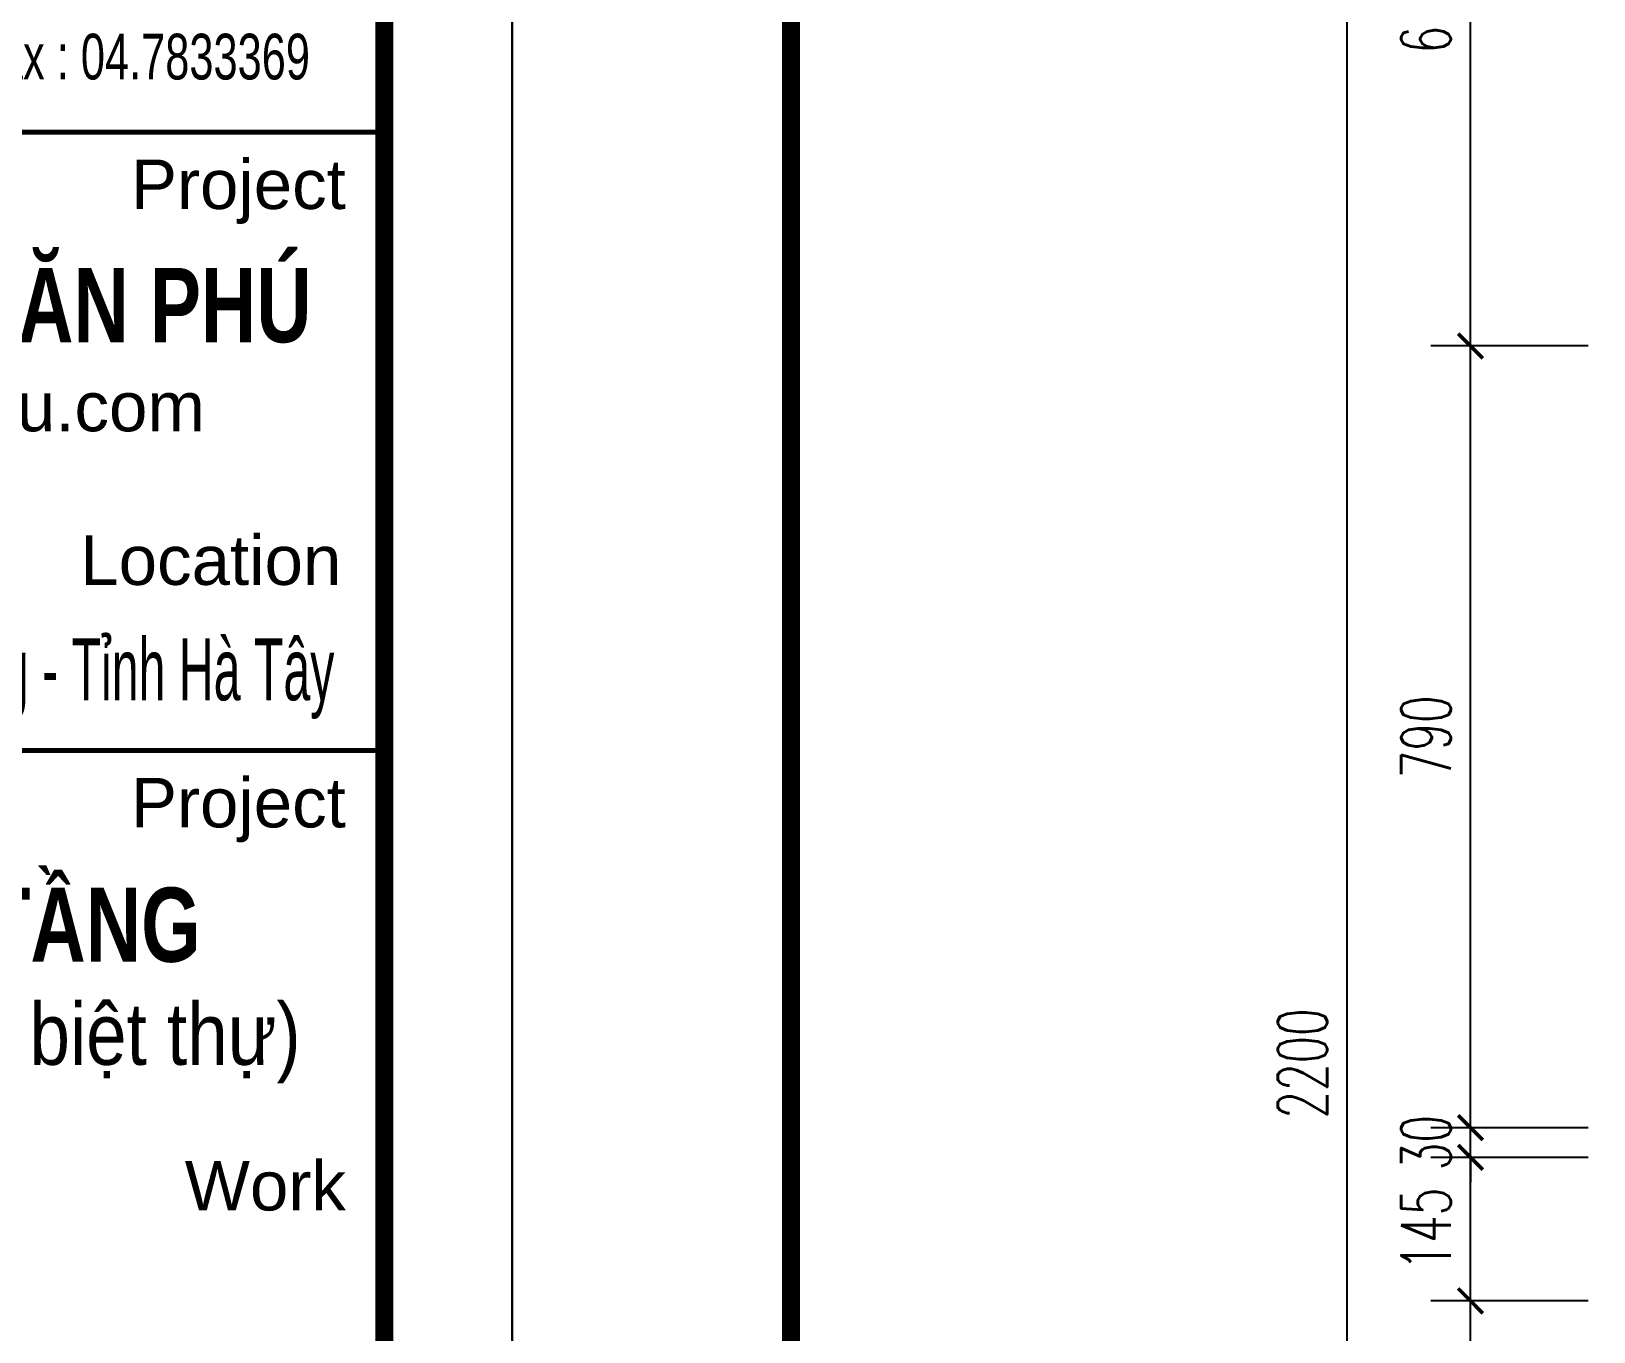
# Model space of a CAD drawing. Header units: millimetres. Extents: x -229618 to 2906, y -178063 to 96806.
# Drawn here: x -116412 to -114832, y -51758 to -50444 of the extents above; entities that cross this region are included whole.
import ezdxf
from ezdxf.enums import TextEntityAlignment as Align

# ---------------------------------------------------------------- set-up
doc = ezdxf.new("R2010")
doc.units = ezdxf.units.MM
doc.header["$LTSCALE"] = 200
doc.header["$MEASUREMENT"] = 0
doc.header["$PDMODE"] = 3
doc.header["$PDSIZE"] = 50
doc.layers.get('0').update_dxf_attribs({"color": 95, "linetype": 'CONTINUOUS'})
doc.layers.get('DEFPOINTS').update_dxf_attribs({"linetype": 'CONTINUOUS'})
doc.layers.add('DIM', color=251, linetype='CONTINUOUS')
doc.layers.add('KHUNGTEN', color=7, linetype='CONTINUOUS')
doc.layers.add('in', color=203, linetype='CONTINUOUS', lineweight=5, plot=False)
doc.layers.add('thay', color=7, linetype='CONTINUOUS', lineweight=18)
doc.styles.add('Aria H B iso', font='Vharialb_0.ttf')
doc.styles.add('Arial iso', font='vnarial_0.ttf')
doc.styles.add('Scale', font='vnsimli.shx', dxfattribs={"width": 0.65, "bigfont": 'bigfont.shx'})
doc.dimstyles.new('Scale', dxfattribs={"dimscale": 75, "dimtxt": 2, "dimasz": 1, "dimexe": 1.6, "dimexo": 0, "dimgap": 0.8, "dimtad": 1, "dimdec": 0, "dimzin": 0, "dimdsep": 46, "dimtxsty": 'Scale', "dimblk": 'ARCHTICK', "dimcen": 0.1, "dimdle": 1, "dimclrd": 256, "dimclre": 256, "dimclrt": 3, "dimadec": 0, "dimazin": 0, "dimtfac": 1, "dimtdec": 0, "dimtix": 1, "dimtmove": 2, "dimatfit": 3, "dimldrblk": 'ARCHTICK', "dimfxl": 0, "dimtolj": 1, "dimtzin": 0, "dimarcsym": 0})

# ---------------------------------------------------------------- blocks, each defined once
blk = doc.blocks.new('KhungA3')
at = {"layer": 'DEFPOINTS', "color": 8}
blk.add_lwpolyline([(-3.738, 3.813), (416.305, 3.813), (416.305, 300.813), (-3.738, 300.813)], close=True, dxfattribs=at)
at = {"layer": 'KHUNGTEN', "color": 4}
for points, const_width in [([(7.542, 8.987), (411.131, 8.987), (411.131, 295.639), (7.542, 295.639)], 0.724), ([(365.131, 295.639), (411.131, 295.639), (411.131, 8.987), (365.131, 8.987)], 0.466)]:
    blk.add_lwpolyline(points, close=True, dxfattribs=dict(at, const_width=const_width))
at = {"layer": 'KHUNGTEN', "color": 8, "const_width": 0.207}
for points in [[(365.131, 239.008), (411.131, 239.008)], [(365.131, 214.008), (411.131, 214.008)]]:
    blk.add_lwpolyline(points, dxfattribs=at)
at = {"layer": 'KHUNGTEN', "color": 8, "style": 'Arial iso'}
for s, height, width, p in [('Fax : 04.7833369', 1.84793, 0.679517, (408.126, 241.142)), ('Project', 2, 1, (409.579, 235.904)), ('Location', 2, 1, (409.397, 220.706)), ('Project', 2, 1, (409.579, 210.904)), ('Work', 2, 1, (409.579, 195.415))]:
    blk.add_text(s, height=height, dxfattribs=dict(at, width=width)).set_placement(p, align=Align.RIGHT)
at = {"layer": 'KHUNGTEN', "color": 7}
for s, height, style, width, p, p2 in [('KHU §¤ THÞ MíI V¡N PHó', 3, 'Aria H B iso', 0.742905, (368.405, 230.517), (408.189, 230.517)), ('Khu §TM V¨n Phó - TP Hµ §«ng - TØnh Hµ T©y', 2.5, 'Arial iso', 0.558949, (367.995, 216.042), (409.114, 216.042)), ('nhµ ë thÊp tÇng ', 3, 'Aria H B iso', 0.745677, (374.535, 205.468), (404.57, 205.468)), ('(Liªn kÕ, th«ng tÇng, biÖt thù)', 2.5, 'Arial iso', 0.850064, (369.129, 201.303), (407.75, 201.303))]:
    blk.add_text(s, height=height, dxfattribs=dict(at, style=style, width=width)).set_placement(p, p2, align=Align.FIT)
at = {"layer": 'KHUNGTEN', "color": 8, "style": 'Arial iso', "width": 1}
blk.add_text('Website: dothivanphu.com', height=2, dxfattribs=at).set_placement((370.958, 226.917))
blk = doc.blocks.new('_ArchTick')
at = {"color": 0, "linetype": 'ByBlock', "const_width": 0.15}
blk.add_lwpolyline([(-0.5, -0.5), (0.5, 0.5)], dxfattribs=at)
blk = doc.blocks.new('*D1212')
at = {"layer": 'DEFPOINTS', "color": 0}
for p in [(-114956.4, -51726.9), (-114837.3, -51726.9), (-114837.3, -51901.9)]:
    blk.add_point(p, dxfattribs=at)
at = {"layer": 'DIM', "lineweight": -2}
for p, q in [((-114956.4, -51926.9), (-114956.4, -51701.9)), ((-114837.3, -51726.9), (-114996.4, -51726.9)), ((-114837.3, -51901.9), (-114996.4, -51901.9))]:
    blk.add_line(p, q, dxfattribs=at)
at = {"layer": 'DIM', "lineweight": -2, "xscale": 25, "yscale": 25, "zscale": 25}
for p, rotation in [((-114956.4, -51726.9), 90), ((-114956.4, -51901.9), 270)]:
    blk.add_blockref('_ArchTick', p, dxfattribs=dict(at, rotation=rotation))
at = {"layer": 'DIM', "color": 3, "insert": (-115001.4, -51814.4), "char_height": 50, "attachment_point": 5, "rotation": 90, "style": 'Scale'}
blk.add_mtext('\\A1;175', dxfattribs=at)
blk = doc.blocks.new('*D1213')
at = {"layer": 'DEFPOINTS', "color": 0}
for p in [(-114956.4, -51581.9), (-114837.3, -51581.9), (-114837.3, -51726.9)]:
    blk.add_point(p, dxfattribs=at)
at = {"layer": 'DIM', "lineweight": -2}
for p, q in [((-114956.4, -51751.9), (-114956.4, -51556.9)), ((-114837.3, -51581.9), (-114996.4, -51581.9)), ((-114837.3, -51726.9), (-114996.4, -51726.9))]:
    blk.add_line(p, q, dxfattribs=at)
at = {"layer": 'DIM', "lineweight": -2, "xscale": 25, "yscale": 25, "zscale": 25}
for p, rotation in [((-114956.4, -51581.9), 90), ((-114956.4, -51726.9), 270)]:
    blk.add_blockref('_ArchTick', p, dxfattribs=dict(at, rotation=rotation))
at = {"layer": 'DIM', "color": 3, "insert": (-115001.4, -51654.4), "char_height": 50, "attachment_point": 5, "rotation": 90, "style": 'Scale'}
blk.add_mtext('\\A1;145', dxfattribs=at)
blk = doc.blocks.new('*D1214')
at = {"layer": 'DEFPOINTS', "color": 0}
for p in [(-114956.4, -51551.9), (-114837.3, -51551.9), (-114837.3, -51581.9)]:
    blk.add_point(p, dxfattribs=at)
at = {"layer": 'DIM', "lineweight": -2}
for p, q in [((-114956.4, -51551.9), (-114956.4, -51526.9)), ((-114837.3, -51551.9), (-114996.4, -51551.9)), ((-114956.4, -51581.9), (-114956.4, -51551.9)), ((-114837.3, -51581.9), (-114996.4, -51581.9)), ((-114956.4, -51581.9), (-114956.4, -51606.9))]:
    blk.add_line(p, q, dxfattribs=at)
at = {"layer": 'DIM', "lineweight": -2, "xscale": 25, "yscale": 25, "zscale": 25}
for p, rotation in [((-114956.4, -51551.9), 270), ((-114956.4, -51581.9), 90)]:
    blk.add_blockref('_ArchTick', p, dxfattribs=dict(at, rotation=rotation))
at = {"layer": 'DIM', "color": 3, "insert": (-115001.4, -51566.9), "char_height": 50, "attachment_point": 5, "rotation": 90, "style": 'Scale'}
blk.add_mtext('\\A1;30', dxfattribs=at)
blk = doc.blocks.new('*D1215')
at = {"layer": 'DEFPOINTS', "color": 0}
for p in [(-114956.4, -50761.7), (-114837.3, -50761.7), (-114837.3, -51551.9)]:
    blk.add_point(p, dxfattribs=at)
at = {"layer": 'DIM', "lineweight": -2}
for p, q in [((-114956.4, -51576.9), (-114956.4, -50736.7)), ((-114837.3, -50761.7), (-114996.4, -50761.7)), ((-114837.3, -51551.9), (-114996.4, -51551.9))]:
    blk.add_line(p, q, dxfattribs=at)
at = {"layer": 'DIM', "lineweight": -2, "xscale": 25, "yscale": 25, "zscale": 25}
for p, rotation in [((-114956.4, -50761.7), 90), ((-114956.4, -51551.9), 270)]:
    blk.add_blockref('_ArchTick', p, dxfattribs=dict(at, rotation=rotation))
at = {"layer": 'DIM', "color": 3, "insert": (-115001.4, -51156.8), "char_height": 50, "attachment_point": 5, "rotation": 90, "style": 'Scale'}
blk.add_mtext('\\A1;790', dxfattribs=at)
blk = doc.blocks.new('*D1216')
at = {"layer": 'DEFPOINTS', "color": 0}
for p in [(-114956.4, -50086.9), (-114837.3, -50086.9), (-114837.3, -50761.7)]:
    blk.add_point(p, dxfattribs=at)
at = {"layer": 'DIM', "lineweight": -2}
for p, q in [((-114956.4, -50786.7), (-114956.4, -50061.9)), ((-114837.3, -50086.9), (-114996.4, -50086.9)), ((-114837.3, -50761.7), (-114996.4, -50761.7))]:
    blk.add_line(p, q, dxfattribs=at)
at = {"layer": 'DIM', "lineweight": -2, "xscale": 25, "yscale": 25, "zscale": 25}
for p, rotation in [((-114956.4, -50086.9), 90), ((-114956.4, -50761.7), 270)]:
    blk.add_blockref('_ArchTick', p, dxfattribs=dict(at, rotation=rotation))
at = {"layer": 'DIM', "color": 3, "insert": (-115001.4, -50424.3), "char_height": 50, "attachment_point": 5, "rotation": 90, "style": 'Scale'}
blk.add_mtext('\\A1;675', dxfattribs=at)
blk = doc.blocks.new('*D1217')
at = {"layer": 'DEFPOINTS', "color": 0}
for p in [(-114837.3, -50386.9), (-115081.4, -52586.9), (-114837.3, -52586.9)]:
    blk.add_point(p, dxfattribs=at)
at = {"layer": 'DIM', "lineweight": -2}
for p, q in [((-115081.4, -50361.9), (-115081.4, -52611.9)), ((-114837.3, -50386.9), (-115121.4, -50386.9)), ((-114837.3, -52586.9), (-115121.4, -52586.9))]:
    blk.add_line(p, q, dxfattribs=at)
at = {"layer": 'DIM', "lineweight": -2, "xscale": 25, "yscale": 25, "zscale": 25}
for p, rotation in [((-115081.4, -50386.9), 90), ((-115081.4, -52586.9), 270)]:
    blk.add_blockref('_ArchTick', p, dxfattribs=dict(at, rotation=rotation))
at = {"layer": 'DIM', "color": 3, "insert": (-115126.4, -51486.9), "char_height": 50, "attachment_point": 5, "rotation": 90, "style": 'Scale'}
blk.add_mtext('\\A1;2200', dxfattribs=at)

msp = doc.modelspace()

# ---------------------------------------------------------------- linework, layer by layer
at = {"layer": 'in'}
for points in [[(-126426.6, -49000.5), (-115925.5, -49000.5), (-115925.5, -56425.5), (-126426.6, -56425.5)], [(-115925.5, -49000.5), (-105424.4, -49000.5), (-105424.4, -56425.5), (-115925.5, -56425.5)]]:
    msp.add_lwpolyline(points, close=True, dxfattribs=at)

# ---------------------------------------------------------------- block references
at = {"layer": 'thay', "xscale": 25, "yscale": 25, "zscale": 25.00000000000003}
for p in [(-126333.1, -56520.9), (-115832, -56520.9)]:
    msp.add_blockref('KhungA3', p, dxfattribs=at)

# ---------------------------------------------------------------- dimensions: what is measured, and where the dimension line sits
at = {"layer": 'DIM'}
for base, p1, p2, picture, middle in [((-114956.4, -50086.9), (-114837.3, -50761.7), (-114837.3, -50086.9), '*D1216', (-115001.4, -50424.3)), ((-115081.4, -52586.9), (-114837.3, -50386.9), (-114837.3, -52586.9), '*D1217', (-115126.4, -51486.9)), ((-114956.4, -50761.7), (-114837.3, -51551.9), (-114837.3, -50761.7), '*D1215', (-115001.4, -51156.8)), ((-114956.4, -51551.9), (-114837.3, -51581.9), (-114837.3, -51551.9), '*D1214', (-115001.4, -51566.9)), ((-114956.4, -51581.9), (-114837.3, -51726.9), (-114837.3, -51581.9), '*D1213', (-115001.4, -51654.4)), ((-114956.4, -51726.9), (-114837.3, -51901.9), (-114837.3, -51726.9), '*D1212', (-115001.4, -51814.4))]:
    dim = msp.add_linear_dim(base=base, p1=p1, p2=p2, angle=90, dimstyle='Scale', override={"dimscale": 25}, dxfattribs=at)
    dim.commit()
    dim.dimension.update_dxf_attribs({"geometry": picture, "text_midpoint": middle})

doc.saveas('drawing.dxf')
